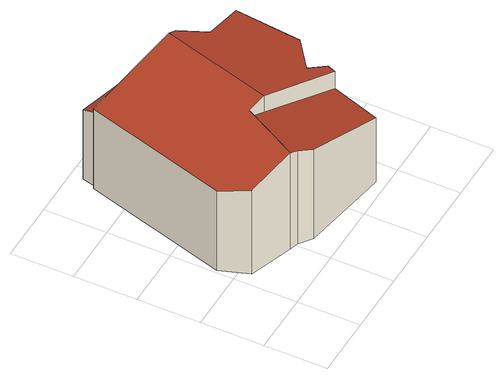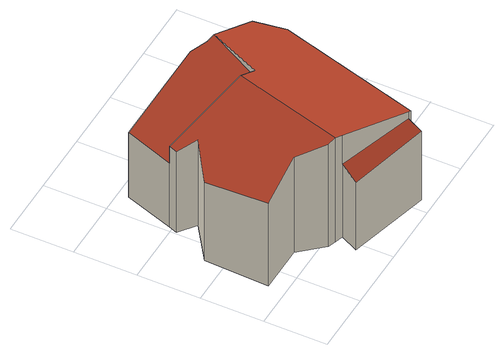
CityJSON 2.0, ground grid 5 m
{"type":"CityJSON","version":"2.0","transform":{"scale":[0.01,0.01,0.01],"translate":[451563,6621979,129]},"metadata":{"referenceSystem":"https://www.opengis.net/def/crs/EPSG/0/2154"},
"CityObjects":{
"building1":{"type":"Building","attributes":{"rf_extrusion_mode":"standard","rf_force_lod11":false,"rf_h_ground":129.79,"rf_h_pc_98p":0,"rf_h_roof_50p":138.37,"rf_h_roof_70p":138.85,"rf_h_roof_max":139.85,"rf_h_roof_min":136.35,"rf_h_roof_ridge":139.81,"rf_is_glass_roof":false,"rf_nodata_frac":0.0113,"rf_nodata_r":0,"rf_pc_select":"PREFERRED_AND_LATEST","rf_pc_year":2025,"rf_pointcloud_unusable":false,"rf_pt_density":13.48,"rf_ridgelines":3,"rf_rmse_lod22":0.815,"rf_roof_planes":6,"rf_roof_type":"slanted","rf_success":true,"rf_t_run":137,"rf_volume_lod22":1721.42},"children":["building1-1"]},
"building1-1":{"type":"BuildingPart","parents":["building1"],"geometry":[{"type":"Solid","lod":"2.2","boundaries":[[[[0,1,2,3,4,5,6,7,8,9,10,11,12,13,14,15,16,17,18]],[[19,6,5,20]],[[21,2,1,22]],[[23,9,8,24]],[[25,26,24,27]],[[28,18,17,29]],[[29,17,16,30]],[[31,4,3,32]],[[33,31,34,35]],[[20,5,4,31,33]],[[27,24,8,7,36]],[[36,7,6,19]],[[37,10,9,23]],[[26,11,10,37]],[[38,12,11,26,25]],[[39,13,12,38]],[[30,16,15,40]],[[40,15,14,41]],[[42,43,0,18,28]],[[32,3,2,21]],[[35,34,44,45]],[[41,14,13,39]],[[22,1,0,43]],[[45,44,43,42]],[[26,37,23,24]],[[43,44,34,31,32,21,22]],[[38,45,42,28,29,30,40,41,39]],[[45,38,25,27,36,19,20,33,35]]]],"semantics":{"surfaces":[{"type":"GroundSurface"},{"type":"WallSurface","on_footprint_edge":true,"area_in_square_meters":462.86,"height_in_meters":10.06},{"type":"WallSurface","on_footprint_edge":false,"area_in_square_meters":25.11,"height_in_meters":3.89},{"type":"RoofSurface","rf_azimuth":19.04,"rf_h_roof_50p":136.51,"rf_h_roof_70p":136.63,"rf_h_roof_max":139.12,"rf_h_roof_min":136.19,"rf_slope":21.26,"slope_in_degrees":21.26,"area_in_square_meters":9.91},{"type":"RoofSurface","rf_azimuth":105.98,"rf_h_roof_50p":137.59,"rf_h_roof_70p":138.17,"rf_h_roof_max":139.7,"rf_h_roof_min":135.92,"rf_slope":18.69,"slope_in_degrees":18.69,"area_in_square_meters":43.38},{"type":"RoofSurface","rf_azimuth":106.81,"rf_h_roof_50p":138.76,"rf_h_roof_70p":139.24,"rf_h_roof_max":139.93,"rf_h_roof_min":137.37,"rf_slope":17.88,"slope_in_degrees":17.88,"area_in_square_meters":61.86},{"type":"RoofSurface","rf_azimuth":285.3,"rf_h_roof_50p":138.53,"rf_h_roof_70p":138.98,"rf_h_roof_max":139.93,"rf_h_roof_min":137.35,"rf_slope":17.75,"slope_in_degrees":17.75,"area_in_square_meters":97.71}],"values":[[0,1,1,1,2,1,1,1,2,1,1,1,1,1,1,1,1,1,1,1,2,1,1,2,3,4,5,6]]}}]}
},
"vertices":[
[1465,472,79],[1328,79,79],[624,195,79],[519,271,79],[455,293,79],[104,411,79],[22,645,79],[353,1793,79],[377,1785,79],[405,1904,79],[1063,1731,79],[992,1588,79],[1058,1567,79],[1120,1547,79],[1284,1360,79],[1670,1362,79],[1650,847,79],[1356,641,79],[1490,543,79],[22,645,843],[104,411,888],[624,195,940],[1328,79,700],[405,1904,745],[377,1785,792],[992,1588,1063],[992,1588,787],[377,1785,856],[1490,543,856],[1356,641,906],[1650,847,835],[455,293,1004],[519,271,981],[455,293,1006],[672,731,974],[672,731,1036],[353,1793,848],[1063,1731,725],[1058,1567,1085],[1120,1547,1064],[1670,1362,877],[1284,1360,996],[1465,472,857],[1465,472,692],[805,687,927],[805,687,1081]
]}
